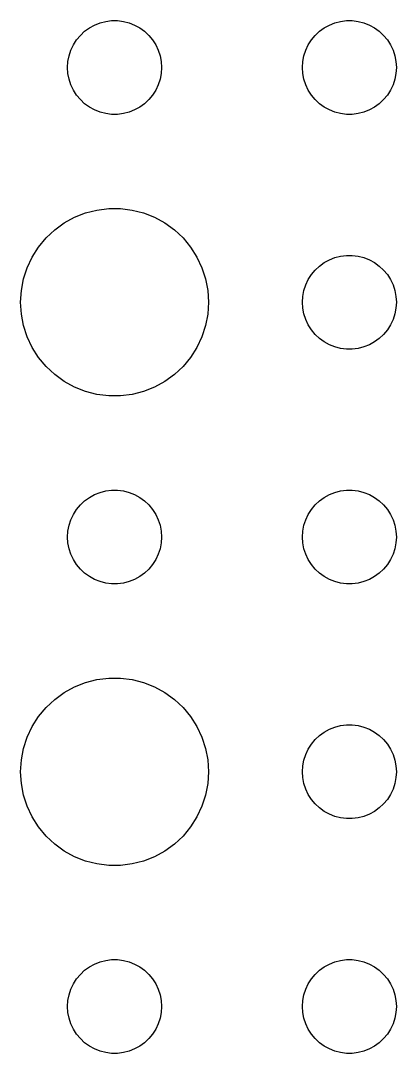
# Model space of a CAD drawing. Header units: metres. Extents: x -150 to 150, y -149 to 149.
# Drawn here: x -115.5 to -103.5, y 73.5 to 106.5 of the extents above; entities that cross this region are included whole.
import ezdxf

# ---------------------------------------------------------------- set-up
doc = ezdxf.new("R2010")
doc.units = ezdxf.units.M

msp = doc.modelspace()

# ---------------------------------------------------------------- linework, layer by layer
for p, q in [((-113.456, 106.156), (-113.304, 106.266)), ((-113.304, 106.266), (-113.139, 106.357)), ((-113.139, 106.357), (-112.964, 106.427)), ((-112.964, 106.427), (-112.781, 106.473)), ((-112.781, 106.473), (-112.594, 106.497)), ((-112.594, 106.497), (-112.406, 106.497)), ((-112.406, 106.497), (-112.219, 106.473)), ((-112.219, 106.473), (-112.036, 106.427)), ((-112.036, 106.427), (-111.861, 106.357)), ((-111.861, 106.357), (-111.696, 106.266)), ((-111.696, 106.266), (-111.544, 106.156)), ((-105.956, 106.156), (-105.804, 106.266)), ((-105.804, 106.266), (-105.639, 106.357)), ((-105.639, 106.357), (-105.464, 106.427)), ((-105.464, 106.427), (-105.281, 106.473)), ((-105.281, 106.473), (-105.094, 106.497)), ((-105.094, 106.497), (-104.906, 106.497)), ((-104.906, 106.497), (-104.719, 106.473)), ((-104.719, 106.473), (-104.536, 106.427)), ((-104.536, 106.427), (-104.361, 106.357)), ((-104.361, 106.357), (-104.196, 106.266)), ((-104.196, 106.266), (-104.044, 106.156)), ((-113.714, 105.882), (-113.593, 106.027)), ((-113.593, 106.027), (-113.456, 106.156)), ((-111.544, 106.156), (-111.407, 106.027)), ((-111.407, 106.027), (-111.286, 105.882)), ((-106.214, 105.882), (-106.093, 106.027)), ((-106.093, 106.027), (-105.956, 106.156)), ((-104.044, 106.156), (-103.907, 106.027)), ((-103.907, 106.027), (-103.786, 105.882)), ((-113.895, 105.552), (-113.814, 105.723)), ((-113.814, 105.723), (-113.714, 105.882)), ((-111.286, 105.882), (-111.186, 105.723)), ((-111.186, 105.723), (-111.105, 105.552)), ((-106.395, 105.552), (-106.314, 105.723)), ((-106.314, 105.723), (-106.214, 105.882)), ((-103.786, 105.882), (-103.686, 105.723)), ((-103.686, 105.723), (-103.605, 105.552)), ((-113.988, 105.188), (-113.953, 105.373)), ((-113.953, 105.373), (-113.895, 105.552)), ((-111.105, 105.552), (-111.047, 105.373)), ((-111.047, 105.373), (-111.012, 105.188)), ((-106.488, 105.188), (-106.453, 105.373)), ((-106.453, 105.373), (-106.395, 105.552)), ((-103.605, 105.552), (-103.547, 105.373)), ((-103.547, 105.373), (-103.512, 105.188)), ((-114, 105), (-113.988, 105.188)), ((-113.988, 104.812), (-114, 105)), ((-111.012, 105.188), (-111, 105)), ((-111, 105), (-111.012, 104.812)), ((-106.5, 105), (-106.488, 105.188)), ((-106.488, 104.812), (-106.5, 105)), ((-103.512, 105.188), (-103.5, 105)), ((-103.5, 105), (-103.512, 104.812)), ((-113.953, 104.627), (-113.988, 104.812)), ((-113.895, 104.448), (-113.953, 104.627)), ((-111.047, 104.627), (-111.105, 104.448)), ((-111.012, 104.812), (-111.047, 104.627)), ((-106.453, 104.627), (-106.488, 104.812)), ((-106.395, 104.448), (-106.453, 104.627)), ((-103.547, 104.627), (-103.605, 104.448)), ((-103.512, 104.812), (-103.547, 104.627)), ((-113.814, 104.277), (-113.895, 104.448)), ((-113.714, 104.118), (-113.814, 104.277)), ((-111.186, 104.277), (-111.286, 104.118)), ((-111.105, 104.448), (-111.186, 104.277)), ((-106.314, 104.277), (-106.395, 104.448)), ((-106.214, 104.118), (-106.314, 104.277)), ((-103.686, 104.277), (-103.786, 104.118)), ((-103.605, 104.448), (-103.686, 104.277)), ((-113.593, 103.973), (-113.714, 104.118)), ((-113.456, 103.844), (-113.593, 103.973)), ((-111.407, 103.973), (-111.544, 103.844)), ((-111.286, 104.118), (-111.407, 103.973)), ((-106.093, 103.973), (-106.214, 104.118)), ((-105.956, 103.844), (-106.093, 103.973)), ((-103.907, 103.973), (-104.044, 103.844)), ((-103.786, 104.118), (-103.907, 103.973)), ((-113.304, 103.734), (-113.456, 103.844)), ((-113.139, 103.643), (-113.304, 103.734)), ((-112.964, 103.573), (-113.139, 103.643)), ((-111.861, 103.643), (-112.036, 103.573)), ((-111.696, 103.734), (-111.861, 103.643)), ((-111.544, 103.844), (-111.696, 103.734)), ((-105.804, 103.734), (-105.956, 103.844)), ((-105.639, 103.643), (-105.804, 103.734)), ((-105.464, 103.573), (-105.639, 103.643)), ((-104.361, 103.643), (-104.536, 103.573)), ((-104.196, 103.734), (-104.361, 103.643)), ((-104.044, 103.844), (-104.196, 103.734)), ((-112.781, 103.527), (-112.964, 103.573)), ((-112.594, 103.503), (-112.781, 103.527)), ((-112.406, 103.503), (-112.594, 103.503)), ((-112.219, 103.527), (-112.406, 103.503)), ((-112.036, 103.573), (-112.219, 103.527)), ((-105.281, 103.527), (-105.464, 103.573)), ((-105.094, 103.503), (-105.281, 103.527)), ((-104.906, 103.503), (-105.094, 103.503)), ((-104.719, 103.527), (-104.906, 103.503)), ((-104.536, 103.573), (-104.719, 103.527)), ((-113.777, 100.214), (-113.427, 100.353)), ((-113.427, 100.353), (-113.062, 100.447)), ((-113.062, 100.447), (-112.688, 100.494)), ((-112.688, 100.494), (-112.312, 100.494)), ((-112.312, 100.494), (-111.938, 100.447)), ((-111.938, 100.447), (-111.573, 100.353)), ((-111.573, 100.353), (-111.223, 100.214)), ((-114.412, 99.8115), (-114.107, 100.033)), ((-114.107, 100.033), (-113.777, 100.214)), ((-111.223, 100.214), (-110.893, 100.033)), ((-110.893, 100.033), (-110.588, 99.8115)), ((-114.687, 99.5536), (-114.412, 99.8115)), ((-110.588, 99.8115), (-110.313, 99.5536)), ((-114.927, 99.2634), (-114.687, 99.5536)), ((-110.313, 99.5536), (-110.073, 99.2634)), ((-115.129, 98.9453), (-114.927, 99.2634)), ((-110.073, 99.2634), (-109.871, 98.9453)), ((-105.281, 98.9734), (-105.094, 98.997)), ((-105.094, 98.997), (-104.906, 98.997)), ((-104.906, 98.997), (-104.719, 98.9734)), ((-115.289, 98.6044), (-115.129, 98.9453)), ((-109.871, 98.9453), (-109.711, 98.6044)), ((-106.093, 98.5268), (-105.956, 98.6558)), ((-105.956, 98.6558), (-105.804, 98.7665)), ((-105.804, 98.7665), (-105.639, 98.8572)), ((-105.639, 98.8572), (-105.464, 98.9266)), ((-105.464, 98.9266), (-105.281, 98.9734)), ((-104.719, 98.9734), (-104.536, 98.9266)), ((-104.536, 98.9266), (-104.361, 98.8572)), ((-104.361, 98.8572), (-104.196, 98.7665)), ((-104.196, 98.7665), (-104.044, 98.6558)), ((-104.044, 98.6558), (-103.907, 98.5268)), ((-115.406, 98.2461), (-115.289, 98.6044)), ((-109.711, 98.6044), (-109.594, 98.2461)), ((-106.314, 98.2226), (-106.214, 98.3817)), ((-106.214, 98.3817), (-106.093, 98.5268)), ((-103.907, 98.5268), (-103.786, 98.3817)), ((-103.786, 98.3817), (-103.686, 98.2226)), ((-115.476, 97.876), (-115.406, 98.2461)), ((-109.594, 98.2461), (-109.524, 97.876)), ((-106.453, 97.873), (-106.395, 98.0522)), ((-106.395, 98.0522), (-106.314, 98.2226)), ((-103.686, 98.2226), (-103.605, 98.0522)), ((-103.605, 98.0522), (-103.547, 97.873)), ((-115.5, 97.5), (-115.476, 97.876)), ((-109.524, 97.876), (-109.5, 97.5)), ((-106.5, 97.5), (-106.488, 97.688)), ((-106.488, 97.688), (-106.453, 97.873)), ((-103.547, 97.873), (-103.512, 97.688)), ((-103.512, 97.688), (-103.5, 97.5)), ((-115.476, 97.124), (-115.5, 97.5)), ((-109.5, 97.5), (-109.524, 97.124)), ((-106.488, 97.312), (-106.5, 97.5)), ((-103.5, 97.5), (-103.512, 97.312)), ((-115.406, 96.7539), (-115.476, 97.124)), ((-109.524, 97.124), (-109.594, 96.7539)), ((-106.453, 97.127), (-106.488, 97.312)), ((-106.395, 96.9478), (-106.453, 97.127)), ((-103.547, 97.127), (-103.605, 96.9478)), ((-103.512, 97.312), (-103.547, 97.127)), ((-115.289, 96.3956), (-115.406, 96.7539)), ((-109.594, 96.7539), (-109.711, 96.3956)), ((-106.314, 96.7774), (-106.395, 96.9478)), ((-106.214, 96.6183), (-106.314, 96.7774)), ((-103.686, 96.7774), (-103.786, 96.6183)), ((-103.605, 96.9478), (-103.686, 96.7774)), ((-115.129, 96.0547), (-115.289, 96.3956)), ((-109.711, 96.3956), (-109.871, 96.0547)), ((-106.093, 96.4732), (-106.214, 96.6183)), ((-105.956, 96.3442), (-106.093, 96.4732)), ((-105.804, 96.2335), (-105.956, 96.3442)), ((-104.044, 96.3442), (-104.196, 96.2335)), ((-103.907, 96.4732), (-104.044, 96.3442)), ((-103.786, 96.6183), (-103.907, 96.4732)), ((-114.927, 95.7366), (-115.129, 96.0547)), ((-109.871, 96.0547), (-110.073, 95.7366)), ((-105.639, 96.1428), (-105.804, 96.2335)), ((-105.464, 96.0734), (-105.639, 96.1428)), ((-105.281, 96.0266), (-105.464, 96.0734)), ((-105.094, 96.003), (-105.281, 96.0266)), ((-104.719, 96.0266), (-104.906, 96.003)), ((-104.536, 96.0734), (-104.719, 96.0266)), ((-104.361, 96.1428), (-104.536, 96.0734)), ((-104.196, 96.2335), (-104.361, 96.1428)), ((-114.687, 95.4464), (-114.927, 95.7366)), ((-110.073, 95.7366), (-110.313, 95.4464)), ((-104.906, 96.003), (-105.094, 96.003)), ((-114.412, 95.1885), (-114.687, 95.4464)), ((-110.313, 95.4464), (-110.588, 95.1885)), ((-114.107, 94.967), (-114.412, 95.1885)), ((-110.588, 95.1885), (-110.893, 94.967)), ((-113.777, 94.7855), (-114.107, 94.967)), ((-113.427, 94.6468), (-113.777, 94.7855)), ((-111.223, 94.7855), (-111.573, 94.6468)), ((-110.893, 94.967), (-111.223, 94.7855)), ((-113.062, 94.5531), (-113.427, 94.6468)), ((-112.688, 94.5059), (-113.062, 94.5531)), ((-112.312, 94.5059), (-112.688, 94.5059)), ((-111.938, 94.5531), (-112.312, 94.5059)), ((-111.573, 94.6468), (-111.938, 94.5531)), ((-113.139, 91.3572), (-112.964, 91.4266)), ((-112.964, 91.4266), (-112.781, 91.4734)), ((-112.781, 91.4734), (-112.594, 91.497)), ((-112.594, 91.497), (-112.406, 91.497)), ((-112.406, 91.497), (-112.219, 91.4734)), ((-112.219, 91.4734), (-112.036, 91.4266)), ((-112.036, 91.4266), (-111.861, 91.3572)), ((-105.639, 91.3572), (-105.464, 91.4266)), ((-105.464, 91.4266), (-105.281, 91.4734)), ((-105.281, 91.4734), (-105.094, 91.497)), ((-105.094, 91.497), (-104.906, 91.497)), ((-104.906, 91.497), (-104.719, 91.4734)), ((-104.719, 91.4734), (-104.536, 91.4266)), ((-104.536, 91.4266), (-104.361, 91.3572)), ((-113.593, 91.0268), (-113.456, 91.1558)), ((-113.456, 91.1558), (-113.304, 91.2665)), ((-113.304, 91.2665), (-113.139, 91.3572)), ((-111.861, 91.3572), (-111.696, 91.2665)), ((-111.696, 91.2665), (-111.544, 91.1558)), ((-111.544, 91.1558), (-111.407, 91.0268)), ((-106.093, 91.0268), (-105.956, 91.1558)), ((-105.956, 91.1558), (-105.804, 91.2665)), ((-105.804, 91.2665), (-105.639, 91.3572)), ((-104.361, 91.3572), (-104.196, 91.2665)), ((-104.196, 91.2665), (-104.044, 91.1558)), ((-104.044, 91.1558), (-103.907, 91.0268)), ((-113.814, 90.7226), (-113.714, 90.8817)), ((-113.714, 90.8817), (-113.593, 91.0268)), ((-111.407, 91.0268), (-111.286, 90.8817)), ((-111.286, 90.8817), (-111.186, 90.7226)), ((-106.314, 90.7226), (-106.214, 90.8817)), ((-106.214, 90.8817), (-106.093, 91.0268)), ((-103.907, 91.0268), (-103.786, 90.8817)), ((-103.786, 90.8817), (-103.686, 90.7226)), ((-113.953, 90.373), (-113.895, 90.5522)), ((-113.895, 90.5522), (-113.814, 90.7226)), ((-111.186, 90.7226), (-111.105, 90.5522)), ((-111.105, 90.5522), (-111.047, 90.373)), ((-106.453, 90.373), (-106.395, 90.5522)), ((-106.395, 90.5522), (-106.314, 90.7226)), ((-103.686, 90.7226), (-103.605, 90.5522)), ((-103.605, 90.5522), (-103.547, 90.373)), ((-114, 90), (-113.988, 90.188)), ((-113.988, 90.188), (-113.953, 90.373)), ((-111.047, 90.373), (-111.012, 90.188)), ((-111.012, 90.188), (-111, 90)), ((-106.5, 90), (-106.488, 90.188)), ((-106.488, 90.188), (-106.453, 90.373)), ((-103.547, 90.373), (-103.512, 90.188)), ((-103.512, 90.188), (-103.5, 90)), ((-113.988, 89.812), (-114, 90)), ((-113.953, 89.627), (-113.988, 89.812)), ((-111.012, 89.812), (-111.047, 89.627)), ((-111, 90), (-111.012, 89.812)), ((-106.488, 89.812), (-106.5, 90)), ((-106.453, 89.627), (-106.488, 89.812)), ((-103.512, 89.812), (-103.547, 89.627)), ((-103.5, 90), (-103.512, 89.812)), ((-113.895, 89.4478), (-113.953, 89.627)), ((-113.814, 89.2774), (-113.895, 89.4478)), ((-111.105, 89.4478), (-111.186, 89.2774)), ((-111.047, 89.627), (-111.105, 89.4478)), ((-106.395, 89.4478), (-106.453, 89.627)), ((-106.314, 89.2774), (-106.395, 89.4478)), ((-103.605, 89.4478), (-103.686, 89.2774)), ((-103.547, 89.627), (-103.605, 89.4478)), ((-113.714, 89.1183), (-113.814, 89.2774)), ((-113.593, 88.9732), (-113.714, 89.1183)), ((-111.286, 89.1183), (-111.407, 88.9732)), ((-111.186, 89.2774), (-111.286, 89.1183)), ((-106.214, 89.1183), (-106.314, 89.2774)), ((-106.093, 88.9732), (-106.214, 89.1183)), ((-103.786, 89.1183), (-103.907, 88.9732)), ((-103.686, 89.2774), (-103.786, 89.1183)), ((-113.456, 88.8442), (-113.593, 88.9732)), ((-113.304, 88.7335), (-113.456, 88.8442)), ((-111.544, 88.8442), (-111.696, 88.7335)), ((-111.407, 88.9732), (-111.544, 88.8442)), ((-105.956, 88.8442), (-106.093, 88.9732)), ((-105.804, 88.7335), (-105.956, 88.8442)), ((-104.044, 88.8442), (-104.196, 88.7335)), ((-103.907, 88.9732), (-104.044, 88.8442)), ((-113.139, 88.6428), (-113.304, 88.7335)), ((-112.964, 88.5734), (-113.139, 88.6428)), ((-112.781, 88.5266), (-112.964, 88.5734)), ((-112.594, 88.503), (-112.781, 88.5266)), ((-112.406, 88.503), (-112.594, 88.503)), ((-112.219, 88.5266), (-112.406, 88.503)), ((-112.036, 88.5734), (-112.219, 88.5266)), ((-111.861, 88.6428), (-112.036, 88.5734)), ((-111.696, 88.7335), (-111.861, 88.6428)), ((-105.639, 88.6428), (-105.804, 88.7335)), ((-105.464, 88.5734), (-105.639, 88.6428)), ((-105.281, 88.5266), (-105.464, 88.5734)), ((-105.094, 88.503), (-105.281, 88.5266)), ((-104.906, 88.503), (-105.094, 88.503)), ((-104.719, 88.5266), (-104.906, 88.503)), ((-104.536, 88.5734), (-104.719, 88.5266)), ((-104.361, 88.6428), (-104.536, 88.5734)), ((-104.196, 88.7335), (-104.361, 88.6428)), ((-113.062, 85.4469), (-112.688, 85.4941)), ((-112.688, 85.4941), (-112.312, 85.4941)), ((-112.312, 85.4941), (-111.938, 85.4469)), ((-114.107, 85.033), (-113.777, 85.2145)), ((-113.777, 85.2145), (-113.427, 85.3532)), ((-113.427, 85.3532), (-113.062, 85.4469)), ((-111.938, 85.4469), (-111.573, 85.3532)), ((-111.573, 85.3532), (-111.223, 85.2145)), ((-111.223, 85.2145), (-110.893, 85.033)), ((-114.687, 84.5536), (-114.412, 84.8115)), ((-114.412, 84.8115), (-114.107, 85.033)), ((-110.893, 85.033), (-110.588, 84.8115)), ((-110.588, 84.8115), (-110.313, 84.5536)), ((-114.927, 84.2634), (-114.687, 84.5536)), ((-110.313, 84.5536), (-110.073, 84.2634)), ((-115.129, 83.9453), (-114.927, 84.2634)), ((-110.073, 84.2634), (-109.871, 83.9453)), ((-115.289, 83.6044), (-115.129, 83.9453)), ((-109.871, 83.9453), (-109.711, 83.6044)), ((-105.804, 83.7665), (-105.639, 83.8572)), ((-105.639, 83.8572), (-105.464, 83.9266)), ((-105.464, 83.9266), (-105.281, 83.9734)), ((-105.281, 83.9734), (-105.094, 83.997)), ((-105.094, 83.997), (-104.906, 83.997)), ((-104.906, 83.997), (-104.719, 83.9734)), ((-104.719, 83.9734), (-104.536, 83.9266)), ((-104.536, 83.9266), (-104.361, 83.8572)), ((-104.361, 83.8572), (-104.196, 83.7665)), ((-115.406, 83.2461), (-115.289, 83.6044)), ((-109.711, 83.6044), (-109.594, 83.2461)), ((-106.214, 83.3817), (-106.093, 83.5268)), ((-106.093, 83.5268), (-105.956, 83.6558)), ((-105.956, 83.6558), (-105.804, 83.7665)), ((-104.196, 83.7665), (-104.044, 83.6558)), ((-104.044, 83.6558), (-103.907, 83.5268)), ((-103.907, 83.5268), (-103.786, 83.3817)), ((-115.476, 82.876), (-115.406, 83.2461)), ((-109.594, 83.2461), (-109.524, 82.876)), ((-106.395, 83.0522), (-106.314, 83.2226)), ((-106.314, 83.2226), (-106.214, 83.3817)), ((-103.786, 83.3817), (-103.686, 83.2226)), ((-103.686, 83.2226), (-103.605, 83.0522)), ((-115.5, 82.5), (-115.476, 82.876)), ((-109.524, 82.876), (-109.5, 82.5)), ((-106.488, 82.688), (-106.453, 82.873)), ((-106.453, 82.873), (-106.395, 83.0522)), ((-103.605, 83.0522), (-103.547, 82.873)), ((-103.547, 82.873), (-103.512, 82.688)), ((-115.476, 82.124), (-115.5, 82.5)), ((-109.5, 82.5), (-109.524, 82.124)), ((-106.5, 82.5), (-106.488, 82.688)), ((-106.488, 82.312), (-106.5, 82.5)), ((-103.512, 82.688), (-103.5, 82.5)), ((-103.5, 82.5), (-103.512, 82.312)), ((-106.453, 82.127), (-106.488, 82.312)), ((-103.512, 82.312), (-103.547, 82.127)), ((-115.406, 81.7539), (-115.476, 82.124)), ((-109.524, 82.124), (-109.594, 81.7539)), ((-106.395, 81.9478), (-106.453, 82.127)), ((-106.314, 81.7774), (-106.395, 81.9478)), ((-103.605, 81.9478), (-103.686, 81.7774)), ((-103.547, 82.127), (-103.605, 81.9478)), ((-115.289, 81.3956), (-115.406, 81.7539)), ((-109.594, 81.7539), (-109.711, 81.3956)), ((-106.214, 81.6183), (-106.314, 81.7774)), ((-106.093, 81.4732), (-106.214, 81.6183)), ((-103.786, 81.6183), (-103.907, 81.4732)), ((-103.686, 81.7774), (-103.786, 81.6183)), ((-115.129, 81.0547), (-115.289, 81.3956)), ((-109.711, 81.3956), (-109.871, 81.0547)), ((-105.956, 81.3442), (-106.093, 81.4732)), ((-105.804, 81.2335), (-105.956, 81.3442)), ((-105.639, 81.1428), (-105.804, 81.2335)), ((-104.196, 81.2335), (-104.361, 81.1428)), ((-104.044, 81.3442), (-104.196, 81.2335)), ((-103.907, 81.4732), (-104.044, 81.3442)), ((-114.927, 80.7366), (-115.129, 81.0547)), ((-109.871, 81.0547), (-110.073, 80.7366)), ((-105.464, 81.0734), (-105.639, 81.1428)), ((-105.281, 81.0266), (-105.464, 81.0734)), ((-105.094, 81.003), (-105.281, 81.0266)), ((-104.906, 81.003), (-105.094, 81.003)), ((-104.719, 81.0266), (-104.906, 81.003)), ((-104.536, 81.0734), (-104.719, 81.0266)), ((-104.361, 81.1428), (-104.536, 81.0734)), ((-114.687, 80.4464), (-114.927, 80.7366)), ((-110.073, 80.7366), (-110.313, 80.4464)), ((-114.412, 80.1885), (-114.687, 80.4464)), ((-114.107, 79.967), (-114.412, 80.1885)), ((-110.588, 80.1885), (-110.893, 79.967)), ((-110.313, 80.4464), (-110.588, 80.1885)), ((-113.777, 79.7855), (-114.107, 79.967)), ((-110.893, 79.967), (-111.223, 79.7855)), ((-113.427, 79.6468), (-113.777, 79.7855)), ((-113.062, 79.5531), (-113.427, 79.6468)), ((-112.688, 79.5059), (-113.062, 79.5531)), ((-111.938, 79.5531), (-112.312, 79.5059)), ((-111.573, 79.6468), (-111.938, 79.5531)), ((-111.223, 79.7855), (-111.573, 79.6468)), ((-112.312, 79.5059), (-112.688, 79.5059)), ((-113.456, 76.1558), (-113.304, 76.2665)), ((-113.304, 76.2665), (-113.139, 76.3572)), ((-113.139, 76.3572), (-112.964, 76.4266)), ((-112.964, 76.4266), (-112.781, 76.4734)), ((-112.781, 76.4734), (-112.594, 76.497)), ((-112.594, 76.497), (-112.406, 76.497)), ((-112.406, 76.497), (-112.219, 76.4734)), ((-112.219, 76.4734), (-112.036, 76.4266)), ((-112.036, 76.4266), (-111.861, 76.3572)), ((-111.861, 76.3572), (-111.696, 76.2665)), ((-111.696, 76.2665), (-111.544, 76.1558)), ((-105.956, 76.1558), (-105.804, 76.2665)), ((-105.804, 76.2665), (-105.639, 76.3572)), ((-105.639, 76.3572), (-105.464, 76.4266)), ((-105.464, 76.4266), (-105.281, 76.4734)), ((-105.281, 76.4734), (-105.094, 76.497)), ((-105.094, 76.497), (-104.906, 76.497)), ((-104.906, 76.497), (-104.719, 76.4734)), ((-104.719, 76.4734), (-104.536, 76.4266)), ((-104.536, 76.4266), (-104.361, 76.3572)), ((-104.361, 76.3572), (-104.196, 76.2665)), ((-104.196, 76.2665), (-104.044, 76.1558)), ((-113.714, 75.8817), (-113.593, 76.0268)), ((-113.593, 76.0268), (-113.456, 76.1558)), ((-111.544, 76.1558), (-111.407, 76.0268)), ((-111.407, 76.0268), (-111.286, 75.8817)), ((-106.214, 75.8817), (-106.093, 76.0268)), ((-106.093, 76.0268), (-105.956, 76.1558)), ((-104.044, 76.1558), (-103.907, 76.0268)), ((-103.907, 76.0268), (-103.786, 75.8817)), ((-113.895, 75.5522), (-113.814, 75.7226)), ((-113.814, 75.7226), (-113.714, 75.8817)), ((-111.286, 75.8817), (-111.186, 75.7226)), ((-111.186, 75.7226), (-111.105, 75.5522)), ((-106.395, 75.5522), (-106.314, 75.7226)), ((-106.314, 75.7226), (-106.214, 75.8817)), ((-103.786, 75.8817), (-103.686, 75.7226)), ((-103.686, 75.7226), (-103.605, 75.5522)), ((-113.988, 75.188), (-113.953, 75.373)), ((-113.953, 75.373), (-113.895, 75.5522)), ((-111.105, 75.5522), (-111.047, 75.373)), ((-111.047, 75.373), (-111.012, 75.188)), ((-106.488, 75.188), (-106.453, 75.373)), ((-106.453, 75.373), (-106.395, 75.5522)), ((-103.605, 75.5522), (-103.547, 75.373)), ((-103.547, 75.373), (-103.512, 75.188)), ((-114, 75), (-113.988, 75.188)), ((-113.988, 74.812), (-114, 75)), ((-111.012, 75.188), (-111, 75)), ((-111, 75), (-111.012, 74.812)), ((-106.5, 75), (-106.488, 75.188)), ((-106.488, 74.812), (-106.5, 75)), ((-103.512, 75.188), (-103.5, 75)), ((-103.5, 75), (-103.512, 74.812)), ((-113.953, 74.627), (-113.988, 74.812)), ((-113.895, 74.4478), (-113.953, 74.627)), ((-111.047, 74.627), (-111.105, 74.4478)), ((-111.012, 74.812), (-111.047, 74.627)), ((-106.453, 74.627), (-106.488, 74.812)), ((-106.395, 74.4478), (-106.453, 74.627)), ((-103.547, 74.627), (-103.605, 74.4478)), ((-103.512, 74.812), (-103.547, 74.627)), ((-113.814, 74.2774), (-113.895, 74.4478)), ((-113.714, 74.1183), (-113.814, 74.2774)), ((-111.186, 74.2774), (-111.286, 74.1183)), ((-111.105, 74.4478), (-111.186, 74.2774)), ((-106.314, 74.2774), (-106.395, 74.4478)), ((-106.214, 74.1183), (-106.314, 74.2774)), ((-103.686, 74.2774), (-103.786, 74.1183)), ((-103.605, 74.4478), (-103.686, 74.2774)), ((-113.593, 73.9732), (-113.714, 74.1183)), ((-113.456, 73.8442), (-113.593, 73.9732)), ((-111.407, 73.9732), (-111.544, 73.8442)), ((-111.286, 74.1183), (-111.407, 73.9732)), ((-106.093, 73.9732), (-106.214, 74.1183)), ((-105.956, 73.8442), (-106.093, 73.9732)), ((-103.907, 73.9732), (-104.044, 73.8442)), ((-103.786, 74.1183), (-103.907, 73.9732)), ((-113.304, 73.7335), (-113.456, 73.8442)), ((-113.139, 73.6428), (-113.304, 73.7335)), ((-112.964, 73.5734), (-113.139, 73.6428)), ((-111.861, 73.6428), (-112.036, 73.5734)), ((-111.696, 73.7335), (-111.861, 73.6428)), ((-111.544, 73.8442), (-111.696, 73.7335)), ((-105.804, 73.7335), (-105.956, 73.8442)), ((-105.639, 73.6428), (-105.804, 73.7335)), ((-105.464, 73.5734), (-105.639, 73.6428)), ((-104.361, 73.6428), (-104.536, 73.5734)), ((-104.196, 73.7335), (-104.361, 73.6428)), ((-104.044, 73.8442), (-104.196, 73.7335)), ((-112.781, 73.5266), (-112.964, 73.5734)), ((-112.594, 73.503), (-112.781, 73.5266)), ((-112.406, 73.503), (-112.594, 73.503)), ((-112.219, 73.5266), (-112.406, 73.503)), ((-112.036, 73.5734), (-112.219, 73.5266)), ((-105.281, 73.5266), (-105.464, 73.5734)), ((-105.094, 73.503), (-105.281, 73.5266)), ((-104.906, 73.503), (-105.094, 73.503)), ((-104.719, 73.5266), (-104.906, 73.503)), ((-104.536, 73.5734), (-104.719, 73.5266))]:
    msp.add_line(p, q)

doc.saveas('drawing.dxf')
